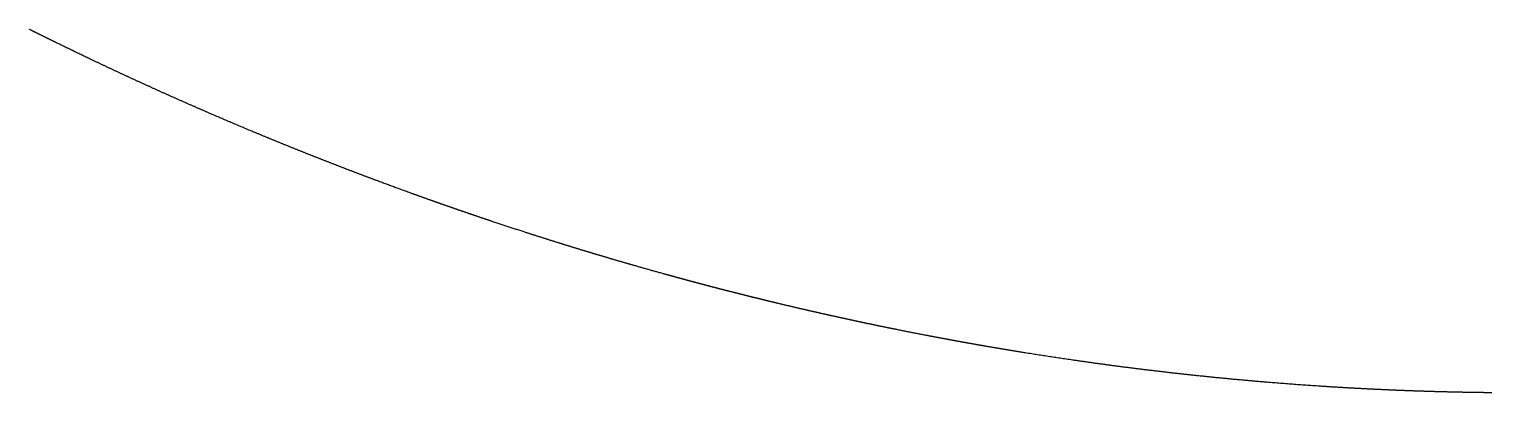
# Model space of a CAD drawing. Header units: millimetres. Extents: x 0 to 610, y 0 to 457.
# Drawn here: x 127.9 to 139.79, y 65.13 to 68.08 of the extents above; entities that cross this region are included whole.
import ezdxf

# ---------------------------------------------------------------- set-up
doc = ezdxf.new("R2010")
doc.units = ezdxf.units.MM
doc.layers.add('CUT_AIRCRAFT', color=7, linetype='Continuous')

msp = doc.modelspace()

# ---------------------------------------------------------------- linework, layer by layer
at = {"layer": 'CUT_AIRCRAFT'}
msp.add_lwpolyline([(139.7953, 65.12615), (139.79387, 65.12616), (139.79244, 65.12618), (139.79101, 65.12619), (139.78958, 65.12621), (139.78815, 65.12622), (139.78672, 65.12623), (139.78529, 65.12625), (139.78386, 65.12626), (139.78243, 65.12628), (139.781, 65.12629), (139.77957, 65.12631), (139.77813, 65.12632), (139.7767, 65.12634), (139.77527, 65.12635), (139.77384, 65.12637), (139.77241, 65.12638), (139.77098, 65.1264), (139.76955, 65.12641), (139.76812, 65.12643), (139.76669, 65.12645), (139.76526, 65.12646), (139.76383, 65.12648), (139.7624, 65.12649), (139.76097, 65.12651), (139.75955, 65.12652), (139.75812, 65.12654), (139.75669, 65.12656), (139.75526, 65.12657), (139.75383, 65.12659), (139.7524, 65.12661), (139.75097, 65.12662), (139.74954, 65.12664), (139.74811, 65.12666), (139.74668, 65.12667), (139.74525, 65.12669), (139.74382, 65.12671), (139.74239, 65.12672), (139.74096, 65.12674), (139.73953, 65.12676), (139.7381, 65.12677), (139.73667, 65.12679), (139.73524, 65.12681), (139.73381, 65.12683), (139.73238, 65.12684), (139.73095, 65.12686), (139.72953, 65.12688), (139.7281, 65.1269), (139.72667, 65.12692), (139.72524, 65.12693), (139.72381, 65.12695), (139.72238, 65.12697), (139.72095, 65.12699), (139.71952, 65.12701), (139.71809, 65.12702), (139.71666, 65.12704), (139.71524, 65.12706), (139.71381, 65.12708), (139.71238, 65.1271), (139.71095, 65.12712), (139.70952, 65.12714), (139.70809, 65.12716), (139.70667, 65.12717), (139.70524, 65.12719), (139.70381, 65.12721), (139.70237, 65.12723), (139.70093, 65.12725), (139.69948, 65.12727), (139.69806, 65.12729), (139.69666, 65.12731), (139.6953, 65.12733), (139.69393, 65.12735), (139.69249, 65.12737), (139.69094, 65.12739), (139.68927, 65.12741), (139.68762, 65.12744), (139.68621, 65.12746), (139.68523, 65.12747), (139.68473, 65.12748), (139.68411, 65.12749), (139.68262, 65.12751), (139.67951, 65.12755), (139.67428, 65.12763), (139.66743, 65.12773), (139.65971, 65.12785), (139.65187, 65.12797), (139.64451, 65.12808), (139.63758, 65.12819), (139.63089, 65.1283), (139.62422, 65.12841), (139.61743, 65.12853), (139.61053, 65.12865), (139.60356, 65.12877), (139.59658, 65.12889), (139.58964, 65.12902), (139.58272, 65.12914), (139.57583, 65.12927), (139.56894, 65.1294), (139.56204, 65.12953), (139.55513, 65.12967), (139.54822, 65.1298), (139.54129, 65.12994), (139.53436, 65.13008), (139.52744, 65.13022), (139.52053, 65.13037), (139.51365, 65.13051), (139.5068, 65.13066), (139.49995, 65.1308), (139.49304, 65.13095), (139.48601, 65.13111), (139.47886, 65.13127), (139.47173, 65.13143), (139.46484, 65.13159), (139.45837, 65.13174), (139.45245, 65.13188), (139.44695, 65.13201), (139.44168, 65.13214), (139.43644, 65.13227), (139.43108, 65.1324), (139.4256, 65.13253), (139.42006, 65.13267), (139.41451, 65.13281), (139.409, 65.13295), (139.40352, 65.13309), (139.39805, 65.13323), (139.39259, 65.13337), (139.38712, 65.13351), (139.38164, 65.13366), (139.37615, 65.1338), (139.37066, 65.13395), (139.36518, 65.1341), (139.3597, 65.13425), (139.35422, 65.1344), (139.34874, 65.13455), (139.34326, 65.13471), (139.33778, 65.13486), (139.3323, 65.13502), (139.32682, 65.13517), (139.32134, 65.13533), (139.31585, 65.13549), (139.31037, 65.13565), (139.30489, 65.13581), (139.29941, 65.13598), (139.29393, 65.13614), (139.28845, 65.1363), (139.28297, 65.13647), (139.27749, 65.13664), (139.27201, 65.13681), (139.26653, 65.13698), (139.26105, 65.13715), (139.25557, 65.13732), (139.25009, 65.1375), (139.24461, 65.13767), (139.23913, 65.13785), (139.23365, 65.13802), (139.22817, 65.1382), (139.22269, 65.13838), (139.21721, 65.13856), (139.21173, 65.13875), (139.20625, 65.13893), (139.20077, 65.13911), (139.19529, 65.1393), (139.18981, 65.13949), (139.18433, 65.13968), (139.17885, 65.13986), (139.17337, 65.14006), (139.16789, 65.14025), (139.16241, 65.14044), (139.15693, 65.14063), (139.15145, 65.14083), (139.14597, 65.14103), (139.14049, 65.14122), (139.13501, 65.14142), (139.12953, 65.14162), (139.12405, 65.14183), (139.11857, 65.14203), (139.11309, 65.14223), (139.10761, 65.14244), (139.10213, 65.14264), (139.09665, 65.14285), (139.09117, 65.14306), (139.08569, 65.14327), (139.08022, 65.14348), (139.07474, 65.14369), (139.06926, 65.14391), (139.06378, 65.14412), (139.0583, 65.14434), (139.05282, 65.14455), (139.04734, 65.14477), (139.04186, 65.14499), (139.03638, 65.14521), (139.03091, 65.14544), (139.02543, 65.14566), (139.01995, 65.14588), (139.01447, 65.14611), (139.00899, 65.14634), (139.00351, 65.14656), (138.99803, 65.14679), (138.99256, 65.14702), (138.98708, 65.14725), (138.9816, 65.14749), (138.97612, 65.14772), (138.97064, 65.14796), (138.96517, 65.14819), (138.95969, 65.14843), (138.95421, 65.14867), (138.94873, 65.14891), (138.94325, 65.14915), (138.93778, 65.14939), (138.9323, 65.14964), (138.92682, 65.14988), (138.92134, 65.15013), (138.91587, 65.15037), (138.91039, 65.15062), (138.90491, 65.15087), (138.89943, 65.15112), (138.89396, 65.15137), (138.88848, 65.15163), (138.883, 65.15188), (138.87752, 65.15214), (138.87205, 65.15239), (138.86657, 65.15265), (138.86109, 65.15291), (138.85562, 65.15317), (138.85014, 65.15343), (138.84466, 65.1537), (138.83919, 65.15396), (138.83371, 65.15423), (138.82823, 65.15449), (138.82276, 65.15476), (138.81728, 65.15503), (138.8118, 65.1553), (138.80633, 65.15557), (138.80085, 65.15584), (138.79537, 65.15612), (138.7899, 65.15639), (138.78442, 65.15667), (138.77895, 65.15694), (138.77347, 65.15722), (138.76799, 65.1575), (138.76252, 65.15778), (138.75704, 65.15806), (138.75157, 65.15835), (138.74609, 65.15863), (138.74061, 65.15892), (138.73514, 65.1592), (138.72966, 65.15949), (138.72419, 65.15978), (138.71871, 65.16007), (138.71324, 65.16036), (138.70776, 65.16065), (138.70229, 65.16095), (138.69681, 65.16124), (138.69134, 65.16154), (138.68586, 65.16184), (138.68039, 65.16213), (138.67491, 65.16243), (138.66944, 65.16274), (138.66396, 65.16304), (138.65849, 65.16334), (138.65301, 65.16365), (138.64754, 65.16395), (138.64207, 65.16426), (138.63659, 65.16457), (138.63112, 65.16488), (138.62564, 65.16519), (138.62017, 65.1655), (138.61469, 65.16581), (138.60922, 65.16612), (138.60375, 65.16644), (138.59827, 65.16676), (138.5928, 65.16707), (138.58732, 65.16739), (138.58185, 65.16771), (138.57638, 65.16803), (138.5709, 65.16836), (138.56543, 65.16868), (138.55996, 65.16901), (138.55449, 65.16933), (138.54901, 65.16966), (138.54354, 65.16999), (138.53807, 65.17032), (138.53259, 65.17065), (138.52712, 65.17098), (138.52164, 65.17131), (138.51617, 65.17165), (138.51071, 65.17198), (138.50524, 65.17232), (138.49977, 65.17266), (138.49429, 65.173), (138.48879, 65.17334), (138.48329, 65.17368), (138.47782, 65.17402), (138.4724, 65.17436), (138.46703, 65.1747), (138.46164, 65.17504), (138.45616, 65.17539), (138.45051, 65.17575), (138.44466, 65.17612), (138.43886, 65.1765), (138.43341, 65.17685), (138.42862, 65.17716), (138.42455, 65.17742), (138.42031, 65.17769), (138.41475, 65.17805), (138.40674, 65.17858), (138.39552, 65.17932), (138.38185, 65.18023), (138.36687, 65.18123), (138.35171, 65.18225), (138.33727, 65.18323), (138.32349, 65.18417), (138.31007, 65.1851), (138.29669, 65.18604), (138.28312, 65.18699), (138.26938, 65.18796), (138.25553, 65.18895), (138.24168, 65.18994), (138.22787, 65.19094), (138.21412, 65.19194), (138.20039, 65.19295), (138.18668, 65.19397), (138.17296, 65.19499), (138.15923, 65.19602), (138.14547, 65.19706), (138.13168, 65.19811), (138.11787, 65.19917), (138.10406, 65.20024), (138.09032, 65.20131), (138.0767, 65.20238), (138.0632, 65.20344), (138.04968, 65.20452), (138.03592, 65.20562), (138.02172, 65.20676), (138.00706, 65.20796), (137.99251, 65.20914), (137.97883, 65.21027), (137.96676, 65.21127), (137.95681, 65.21209), (137.94847, 65.21279), (137.94101, 65.21341), (137.93365, 65.21404), (137.92583, 65.2147), (137.91757, 65.2154), (137.90908, 65.21612), (137.90055, 65.21685), (137.89216, 65.21757), (137.88388, 65.21828), (137.87566, 65.21899), (137.86745, 65.2197), (137.85921, 65.22042), (137.85094, 65.22115), (137.84265, 65.22187), (137.83436, 65.2226), (137.82608, 65.22334), (137.81781, 65.22407), (137.80954, 65.22481), (137.80127, 65.22554), (137.793, 65.22629), (137.78473, 65.22703), (137.77646, 65.22778), (137.76818, 65.22853), (137.75991, 65.22928), (137.75164, 65.23004), (137.74337, 65.2308), (137.7351, 65.23156), (137.72683, 65.23232), (137.71856, 65.23309), (137.71029, 65.23386), (137.70202, 65.23463), (137.69375, 65.2354), (137.68548, 65.23618), (137.67721, 65.23696), (137.66895, 65.23774), (137.66068, 65.23853), (137.65241, 65.23931), (137.64414, 65.2401), (137.63587, 65.2409), (137.62761, 65.24169), (137.61934, 65.24249), (137.61107, 65.24329), (137.60281, 65.2441), (137.59454, 65.2449), (137.58627, 65.24571), (137.57801, 65.24652), (137.56974, 65.24734), (137.56148, 65.24816), (137.55321, 65.24897), (137.54495, 65.2498), (137.53668, 65.25062), (137.52842, 65.25145), (137.52016, 65.25228), (137.51189, 65.25311), (137.50363, 65.25395), (137.49537, 65.25479), (137.4871, 65.25563), (137.47884, 65.25647), (137.47058, 65.25732), (137.46232, 65.25817), (137.45406, 65.25902), (137.44579, 65.25987), (137.43753, 65.26073), (137.42927, 65.26159), (137.42101, 65.26245), (137.41275, 65.26332), (137.40449, 65.26419), (137.39623, 65.26506), (137.38797, 65.26593), (137.37971, 65.26681), (137.37145, 65.26768), (137.36319, 65.26857), (137.35494, 65.26945), (137.34668, 65.27034), (137.33842, 65.27122), (137.33016, 65.27212), (137.32191, 65.27301), (137.31365, 65.27391), (137.30539, 65.27481), (137.29714, 65.27571), (137.28888, 65.27661), (137.28062, 65.27752), (137.27237, 65.27843), (137.26411, 65.27934), (137.25586, 65.28026), (137.2476, 65.28118), (137.23935, 65.2821), (137.23109, 65.28302), (137.22284, 65.28395), (137.21459, 65.28488), (137.20633, 65.28581), (137.19808, 65.28674), (137.18983, 65.28768), (137.18158, 65.28862), (137.17333, 65.28956), (137.16507, 65.29051), (137.15682, 65.29145), (137.14857, 65.2924), (137.14032, 65.29336), (137.13207, 65.29431), (137.12382, 65.29527), (137.11557, 65.29623), (137.10732, 65.29719), (137.09907, 65.29816), (137.09082, 65.29913), (137.08258, 65.3001), (137.07433, 65.30107), (137.06608, 65.30205), (137.05783, 65.30303), (137.04958, 65.30401), (137.04134, 65.30499), (137.03309, 65.30598), (137.02485, 65.30697), (137.0166, 65.30796), (137.00835, 65.30896), (137.00011, 65.30995), (136.99186, 65.31095), (136.98362, 65.31196), (136.97537, 65.31296), (136.96713, 65.31397), (136.95889, 65.31498), (136.95064, 65.31599), (136.9424, 65.31701), (136.93416, 65.31803), (136.92592, 65.31905), (136.91767, 65.32007), (136.90943, 65.3211), (136.90119, 65.32213), (136.89295, 65.32316), (136.88471, 65.3242), (136.87647, 65.32523), (136.86823, 65.32627), (136.85999, 65.32731), (136.85175, 65.32836), (136.84351, 65.32941), (136.83527, 65.33046), (136.82704, 65.33151), (136.8188, 65.33257), (136.81056, 65.33362), (136.80232, 65.33468), (136.79409, 65.33575), (136.78585, 65.33681), (136.77762, 65.33788), (136.76938, 65.33895), (136.76114, 65.34003), (136.75291, 65.3411), (136.74467, 65.34218), (136.73644, 65.34326), (136.72821, 65.34435), (136.71997, 65.34543), (136.71174, 65.34652), (136.70351, 65.34761), (136.69527, 65.34871), (136.68704, 65.34981), (136.67881, 65.35091), (136.67058, 65.35201), (136.66235, 65.35311), (136.65412, 65.35422), (136.64589, 65.35533), (136.63766, 65.35644), (136.62943, 65.35756), (136.6212, 65.35868), (136.61297, 65.3598), (136.60474, 65.36092), (136.59651, 65.36205), (136.58829, 65.36318), (136.58006, 65.36431), (136.57183, 65.36544), (136.5636, 65.36658), (136.55538, 65.36772), (136.54715, 65.36886), (136.53893, 65.37), (136.53071, 65.37115), (136.52249, 65.3723), (136.51425, 65.37345), (136.50602, 65.37461), (136.49778, 65.37577), (136.48956, 65.37693), (136.48136, 65.37808), (136.47319, 65.37924), (136.46501, 65.3804), (136.45679, 65.38157), (136.44847, 65.38276), (136.44007, 65.38396), (136.43169, 65.38516), (136.42348, 65.38634), (136.41559, 65.38748), (136.40806, 65.38856), (136.40045, 65.38966), (136.39218, 65.39086), (136.38272, 65.39224), (136.37167, 65.39385), (136.35942, 65.39564), (136.34653, 65.39753), (136.33354, 65.39943), (136.32092, 65.4013), (136.30862, 65.40312), (136.29649, 65.40492), (136.28438, 65.40673), (136.27219, 65.40855), (136.25991, 65.41039), (136.24758, 65.41225), (136.23524, 65.41411), (136.22292, 65.41597), (136.21063, 65.41784), (136.19836, 65.41971), (136.18611, 65.42158), (136.17386, 65.42346), (136.1616, 65.42535), (136.14932, 65.42724), (136.13699, 65.42915), (136.12461, 65.43108), (136.11225, 65.433), (136.09998, 65.43492), (136.08789, 65.43681), (136.07598, 65.43868), (136.06404, 65.44057), (136.05174, 65.44251), (136.0388, 65.44457), (136.02514, 65.44675), (136.01166, 65.4489), (135.99948, 65.45085), (135.98972, 65.45241), (135.98314, 65.45347), (135.97899, 65.45414), (135.97613, 65.4546), (135.97345, 65.45504), (135.97006, 65.45559), (135.96601, 65.45624), (135.96162, 65.45695), (135.95718, 65.45767), (135.95293, 65.45836), (135.94886, 65.45902), (135.94488, 65.45967), (135.94091, 65.46031), (135.93689, 65.46097), (135.93283, 65.46163), (135.92874, 65.4623), (135.92464, 65.46297), (135.92056, 65.46363), (135.9165, 65.4643), (135.91244, 65.46496), (135.90838, 65.46563), (135.90432, 65.46629), (135.90025, 65.46696), (135.89618, 65.46763), (135.89211, 65.4683), (135.88805, 65.46897), (135.88398, 65.46964), (135.87992, 65.47031), (135.87585, 65.47098), (135.87179, 65.47166), (135.86772, 65.47233), (135.86366, 65.473), (135.85959, 65.47368), (135.85553, 65.47435), (135.85146, 65.47503), (135.8474, 65.4757), (135.84333, 65.47638), (135.83927, 65.47706), (135.8352, 65.47774), (135.83114, 65.47842), (135.82708, 65.47909), (135.82301, 65.47977), (135.81895, 65.48046), (135.81488, 65.48114), (135.81082, 65.48182), (135.80676, 65.4825), (135.80269, 65.48318), (135.79863, 65.48387), (135.79457, 65.48455), (135.7905, 65.48524), (135.78644, 65.48592), (135.78238, 65.48661), (135.77831, 65.4873), (135.77425, 65.48798), (135.77019, 65.48867), (135.76613, 65.48936), (135.76206, 65.49005), (135.758, 65.49074), (135.75394, 65.49143), (135.74988, 65.49212), (135.74581, 65.49281), (135.74175, 65.49351), (135.73769, 65.4942), (135.73363, 65.49489), (135.72957, 65.49559), (135.72551, 65.49628), (135.72144, 65.49698), (135.71738, 65.49768), (135.71332, 65.49837), (135.70926, 65.49907), (135.7052, 65.49977), (135.70114, 65.50047), (135.69708, 65.50117), (135.69302, 65.50187), (135.68896, 65.50257), (135.6849, 65.50327), (135.68084, 65.50397), (135.67678, 65.50467), (135.67272, 65.50538), (135.66866, 65.50608), (135.6646, 65.50679), (135.66054, 65.50749), (135.65648, 65.5082), (135.65242, 65.5089), (135.64836, 65.50961), (135.6443, 65.51032), (135.64024, 65.51103), (135.63618, 65.51173), (135.63212, 65.51244), (135.62806, 65.51315), (135.624, 65.51386), (135.61995, 65.51458), (135.61589, 65.51529), (135.61183, 65.516), (135.60777, 65.51671), (135.60371, 65.51743), (135.59965, 65.51814), (135.5956, 65.51886), (135.59154, 65.51957), (135.58748, 65.52029), (135.58342, 65.52101), (135.57937, 65.52173), (135.57531, 65.52244), (135.57125, 65.52316), (135.56719, 65.52388), (135.56314, 65.5246), (135.55908, 65.52532), (135.55502, 65.52604), (135.55097, 65.52677), (135.54691, 65.52749), (135.54285, 65.52821), (135.5388, 65.52894), (135.53474, 65.52966), (135.53068, 65.53039), (135.52663, 65.53111), (135.52257, 65.53184), (135.51852, 65.53257), (135.51446, 65.53329), (135.5104, 65.53402), (135.50635, 65.53475), (135.50229, 65.53548), (135.49824, 65.53621), (135.49418, 65.53694), (135.49013, 65.53767), (135.48607, 65.53841), (135.48202, 65.53914), (135.47796, 65.53987), (135.47391, 65.54061), (135.46985, 65.54134), (135.4658, 65.54208), (135.46175, 65.54281), (135.45769, 65.54355), (135.45364, 65.54429), (135.44958, 65.54502), (135.44553, 65.54576), (135.44148, 65.5465), (135.43742, 65.54724), (135.43337, 65.54798), (135.42932, 65.54872), (135.42526, 65.54946), (135.42121, 65.55021), (135.41716, 65.55095), (135.4131, 65.55169), (135.40905, 65.55244), (135.405, 65.55318), (135.40095, 65.55393), (135.39689, 65.55467), (135.39284, 65.55542), (135.38879, 65.55617), (135.38474, 65.55691), (135.38069, 65.55766), (135.37663, 65.55841), (135.37258, 65.55916), (135.36853, 65.55991), (135.36448, 65.56066), (135.36043, 65.56141), (135.35638, 65.56216), (135.35233, 65.56292), (135.34828, 65.56367), (135.34422, 65.56442), (135.34017, 65.56518), (135.33612, 65.56593), (135.33207, 65.56669), (135.32802, 65.56745), (135.32397, 65.5682), (135.31992, 65.56896), (135.31587, 65.56972), (135.31182, 65.57048), (135.30777, 65.57124), (135.30372, 65.572), (135.29967, 65.57276), (135.29562, 65.57352), (135.29157, 65.57428), (135.28753, 65.57505), (135.28348, 65.57581), (135.27943, 65.57657), (135.27538, 65.57734), (135.27132, 65.57811), (135.26726, 65.57887), (135.26321, 65.57964), (135.25918, 65.5804), (135.25519, 65.58116), (135.25118, 65.58192), (135.24713, 65.58269), (135.24299, 65.58348), (135.23876, 65.58428), (135.23454, 65.58509), (135.23051, 65.58586), (135.2268, 65.58656), (135.22346, 65.5872), (135.22003, 65.58785), (135.21594, 65.58864), (135.21061, 65.58966), (135.20368, 65.59099), (135.19552, 65.59255), (135.18669, 65.59425), (135.17778, 65.59596), (135.16923, 65.59761), (135.16102, 65.5992), (135.15298, 65.60076), (135.14496, 65.60231), (135.13685, 65.60389), (135.12865, 65.60548), (135.1204, 65.60709), (135.11214, 65.6087), (135.10391, 65.61031), (135.09571, 65.61192), (135.08752, 65.61353), (135.07934, 65.61513), (135.07116, 65.61674), (135.06297, 65.61836), (135.05476, 65.61998), (135.04654, 65.6216), (135.03829, 65.62324), (135.03005, 65.62487), (135.02185, 65.6265), (135.01375, 65.62812), (135.00573, 65.62971), (134.9977, 65.63132), (134.98949, 65.63296), (134.98096, 65.63467), (134.97208, 65.63645), (134.96329, 65.63822), (134.95514, 65.63986), (134.94819, 65.64126), (134.9428, 65.64235), (134.9386, 65.6432), (134.93504, 65.64392), (134.93157, 65.64462), (134.92775, 65.6454), (134.92361, 65.64624), (134.9193, 65.64711), (134.91496, 65.64799), (134.91072, 65.64885), (134.90656, 65.6497), (134.90245, 65.65053), (134.89835, 65.65137), (134.89422, 65.65221), (134.89007, 65.65306), (134.88591, 65.65391), (134.88174, 65.65476), (134.87758, 65.65561), (134.87343, 65.65646), (134.86928, 65.65731), (134.86513, 65.65816), (134.86098, 65.65901), (134.85683, 65.65986), (134.85268, 65.66072), (134.84853, 65.66157), (134.84438, 65.66243), (134.84023, 65.66328), (134.83608, 65.66414), (134.83193, 65.66499), (134.82778, 65.66585), (134.82363, 65.66671), (134.81948, 65.66757), (134.81533, 65.66842), (134.81118, 65.66928), (134.80703, 65.67014), (134.80288, 65.67101), (134.79873, 65.67187), (134.79458, 65.67273), (134.79043, 65.67359), (134.78628, 65.67446), (134.78213, 65.67532), (134.77799, 65.67618), (134.77384, 65.67705), (134.76969, 65.67792), (134.76554, 65.67878), (134.76139, 65.67965), (134.75724, 65.68052), (134.7531, 65.68139), (134.74895, 65.68226), (134.7448, 65.68313), (134.74065, 65.684), (134.73651, 65.68487), (134.73236, 65.68574), (134.72821, 65.68661), (134.72407, 65.68749), (134.71992, 65.68836), (134.71577, 65.68923), (134.71163, 65.69011), (134.70748, 65.69099), (134.70334, 65.69186), (134.69919, 65.69274), (134.69504, 65.69362), (134.6909, 65.6945), (134.68675, 65.69537), (134.68261, 65.69625), (134.67846, 65.69713), (134.67432, 65.69802), (134.67017, 65.6989), (134.66603, 65.69978), (134.66188, 65.70066), (134.65774, 65.70155), (134.65359, 65.70243), (134.64945, 65.70332), (134.6453, 65.7042), (134.64116, 65.70509), (134.63702, 65.70597), (134.63287, 65.70686), (134.62873, 65.70775), (134.62459, 65.70864), (134.62044, 65.70953), (134.6163, 65.71042), (134.61216, 65.71131), (134.60801, 65.7122), (134.60387, 65.71309), (134.59973, 65.71399), (134.59559, 65.71488), (134.59144, 65.71577), (134.5873, 65.71667), (134.58316, 65.71756), (134.57902, 65.71846), (134.57488, 65.71936), (134.57073, 65.72025), (134.56659, 65.72115), (134.56245, 65.72205), (134.55831, 65.72295), (134.55417, 65.72385), (134.55003, 65.72475), (134.54589, 65.72565), (134.54175, 65.72655), (134.53761, 65.72745), (134.53347, 65.72836), (134.52933, 65.72926), (134.52519, 65.73017), (134.52105, 65.73107), (134.51691, 65.73198), (134.51277, 65.73288), (134.50863, 65.73379), (134.50449, 65.7347), (134.50035, 65.73561), (134.49621, 65.73651), (134.49207, 65.73742), (134.48793, 65.73833), (134.48379, 65.73925), (134.47965, 65.74016), (134.47552, 65.74107), (134.47138, 65.74198), (134.46724, 65.7429), (134.4631, 65.74381), (134.45896, 65.74472), (134.45483, 65.74564), (134.45069, 65.74656), (134.44655, 65.74747), (134.44241, 65.74839), (134.43828, 65.74931), (134.43414, 65.75023), (134.43, 65.75115), (134.42587, 65.75207), (134.42173, 65.75299), (134.41759, 65.75391), (134.41346, 65.75483), (134.40932, 65.75575), (134.40519, 65.75667), (134.40105, 65.7576), (134.39691, 65.75852), (134.39278, 65.75945), (134.38864, 65.76037), (134.38451, 65.7613), (134.38037, 65.76223), (134.37624, 65.76315), (134.3721, 65.76408), (134.36797, 65.76501), (134.36384, 65.76594), (134.3597, 65.76687), (134.35557, 65.7678), (134.35143, 65.76873), (134.3473, 65.76967), (134.34317, 65.7706), (134.33903, 65.77153), (134.3349, 65.77247), (134.33077, 65.7734), (134.32663, 65.77434), (134.3225, 65.77527), (134.31837, 65.77621), (134.31423, 65.77715), (134.3101, 65.77808), (134.30597, 65.77902), (134.30184, 65.77996), (134.29771, 65.7809), (134.29357, 65.78184), (134.28944, 65.78278), (134.28531, 65.78373), (134.28118, 65.78467), (134.27705, 65.78561), (134.27292, 65.78655), (134.26879, 65.7875), (134.26465, 65.78844), (134.26052, 65.78939), (134.25639, 65.79034), (134.25226, 65.79128), (134.24813, 65.79223), (134.244, 65.79318), (134.23987, 65.79413), (134.23574, 65.79508), (134.23162, 65.79603), (134.22749, 65.79698), (134.22336, 65.79793), (134.21923, 65.79888), (134.21509, 65.79984), (134.21096, 65.80079), (134.20683, 65.80174), (134.20271, 65.8027), (134.1986, 65.80365), (134.19449, 65.8046), (134.19036, 65.80556), (134.1862, 65.80652), (134.18201, 65.80749), (134.17783, 65.80847), (134.1737, 65.80942), (134.16969, 65.81036), (134.16579, 65.81126), (134.16187, 65.81218), (134.15773, 65.81314), (134.15318, 65.8142), (134.1481, 65.81539), (134.14262, 65.81667), (134.13692, 65.818), (134.13119, 65.81934), (134.12558, 65.82066), (134.12008, 65.82195), (134.11464, 65.82322), (134.1092, 65.8245), (134.10374, 65.82579), (134.09824, 65.82708), (134.09273, 65.82838), (134.08722, 65.82968), (134.08171, 65.83098), (134.07622, 65.83228), (134.07073, 65.83357), (134.06524, 65.83487), (134.05976, 65.83617), (134.05428, 65.83747), (134.04879, 65.83877), (134.04327, 65.84009), (134.03773, 65.8414), (134.03219, 65.84272), (134.0267, 65.84403), (134.0213, 65.84532), (134.016, 65.84658), (134.01067, 65.84785), (134.00516, 65.84917), (133.99934, 65.85056), (133.99315, 65.85205), (133.98705, 65.85351), (133.9816, 65.85482), (133.97737, 65.85583), (133.97474, 65.85646), (133.97333, 65.8568), (133.97257, 65.85699), (133.9719, 65.85715), (133.97087, 65.8574), (133.96951, 65.85772), (133.96798, 65.85809), (133.96642, 65.85847), (133.96496, 65.85882), (133.96359, 65.85915), (133.96226, 65.85947), (133.96094, 65.85979), (133.9596, 65.86011), (133.95823, 65.86044), (133.95685, 65.86077), (133.95547, 65.86111), (133.95409, 65.86144), (133.95272, 65.86177), (133.95135, 65.8621), (133.94999, 65.86243), (133.94862, 65.86276), (133.94725, 65.86309), (133.94588, 65.86342), (133.94451, 65.86375), (133.94314, 65.86408), (133.94177, 65.86441), (133.94041, 65.86474), (133.93904, 65.86507), (133.93767, 65.8654), (133.9363, 65.86574), (133.93493, 65.86607), (133.93356, 65.8664), (133.93219, 65.86673), (133.93082, 65.86706), (133.92945, 65.86739), (133.92809, 65.86772), (133.92672, 65.86806), (133.92535, 65.86839), (133.92398, 65.86872), (133.92261, 65.86905), (133.92124, 65.86938), (133.91987, 65.86972), (133.9185, 65.87005), (133.91713, 65.87038), (133.91577, 65.87071), (133.9144, 65.87104), (133.91303, 65.87138), (133.91166, 65.87171), (133.91029, 65.87204), (133.90892, 65.87237), (133.90755, 65.87271), (133.90619, 65.87304), (133.90482, 65.87337), (133.90345, 65.87371), (133.90208, 65.87404), (133.90071, 65.87437), (133.89934, 65.8747), (133.89797, 65.87504), (133.89661, 65.87537), (133.89524, 65.8757), (133.89387, 65.87604), (133.8925, 65.87637), (133.89113, 65.8767), (133.88976, 65.87704), (133.8884, 65.87737), (133.88703, 65.8777), (133.88566, 65.87804), (133.88429, 65.87837), (133.88292, 65.87871), (133.88155, 65.87904), (133.88019, 65.87937), (133.87882, 65.87971), (133.87745, 65.88004), (133.87608, 65.88038), (133.87471, 65.88071), (133.87334, 65.88105), (133.87198, 65.88138), (133.87061, 65.88172), (133.86924, 65.88205), (133.86787, 65.88238), (133.8665, 65.88272), (133.86514, 65.88305), (133.86377, 65.88339), (133.8624, 65.88372), (133.86103, 65.88406), (133.85966, 65.88439), (133.8583, 65.88473), (133.85693, 65.88506), (133.85556, 65.8854), (133.85419, 65.88574), (133.85282, 65.88607), (133.85146, 65.88641), (133.85009, 65.88674), (133.84872, 65.88708), (133.84735, 65.88741), (133.84598, 65.88775), (133.84462, 65.88809), (133.84325, 65.88842), (133.84188, 65.88876), (133.84051, 65.88909), (133.83915, 65.88943), (133.83778, 65.88977), (133.83641, 65.8901), (133.83504, 65.89044), (133.83367, 65.89078), (133.83231, 65.89111), (133.83094, 65.89145), (133.82957, 65.89179), (133.8282, 65.89212), (133.82684, 65.89246), (133.82547, 65.8928), (133.8241, 65.89313), (133.82273, 65.89347), (133.82137, 65.89381), (133.82, 65.89414), (133.81863, 65.89448), (133.81726, 65.89482), (133.8159, 65.89516), (133.81453, 65.89549), (133.81316, 65.89583), (133.81179, 65.89617), (133.81043, 65.89651), (133.80906, 65.89684), (133.80769, 65.89718), (133.80632, 65.89752), (133.80496, 65.89786), (133.80359, 65.8982), (133.80222, 65.89853), (133.80086, 65.89887), (133.79949, 65.89921), (133.79812, 65.89955), (133.79675, 65.89989), (133.79539, 65.90023), (133.79402, 65.90056), (133.79265, 65.9009), (133.79128, 65.90124), (133.78992, 65.90158), (133.78855, 65.90192), (133.78718, 65.90226), (133.78582, 65.9026), (133.78445, 65.90294), (133.78308, 65.90327), (133.78172, 65.90361), (133.78035, 65.90395), (133.77898, 65.90429), (133.77761, 65.90463), (133.77625, 65.90497), (133.77488, 65.90531), (133.77351, 65.90565), (133.77215, 65.90599), (133.77078, 65.90633), (133.76941, 65.90667), (133.76805, 65.90701), (133.76668, 65.90735), (133.76531, 65.90769), (133.76395, 65.90803), (133.76258, 65.90837), (133.76121, 65.90871), (133.75985, 65.90905), (133.75848, 65.90939), (133.75711, 65.90973), (133.75575, 65.91007), (133.75438, 65.91041), (133.75301, 65.91075), (133.75165, 65.91109), (133.75028, 65.91143), (133.74891, 65.91178), (133.74755, 65.91212), (133.74618, 65.91246), (133.74481, 65.9128), (133.74344, 65.91314), (133.74208, 65.91348), (133.74072, 65.91382), (133.73935, 65.91416), (133.73798, 65.9145), (133.73661, 65.91485), (133.73524, 65.91519), (133.73386, 65.91553), (133.7325, 65.91588), (133.73115, 65.91621), (133.72981, 65.91655), (133.72848, 65.91688), (133.72711, 65.91722), (133.72568, 65.91758), (133.72419, 65.91795), (133.72272, 65.91832), (133.72136, 65.91866), (133.72022, 65.91895), (133.71931, 65.91918), (133.71835, 65.91942), (133.71695, 65.91977), (133.71475, 65.92032), (133.7115, 65.92114), (133.70743, 65.92216), (133.70293, 65.92329), (133.69838, 65.92443), (133.69406, 65.92552), (133.68996, 65.92655), (133.68598, 65.92755), (133.68201, 65.92855), (133.67798, 65.92957), (133.67389, 65.9306), (133.66977, 65.93164), (133.66564, 65.93269), (133.66153, 65.93373), (133.65744, 65.93476), (133.65336, 65.9358), (133.64928, 65.93683), (133.6452, 65.93786), (133.64111, 65.9389), (133.63702, 65.93994), (133.63292, 65.94098), (133.62881, 65.94203), (133.6247, 65.94307), (133.62062, 65.94411), (133.61656, 65.94514), (133.61253, 65.94617), (133.60849, 65.9472), (133.6044, 65.94824), (133.6002, 65.94932), (133.59588, 65.95042), (133.59159, 65.95152), (133.58752, 65.95256), (133.58385, 65.9535), (133.5807, 65.9543), (133.57797, 65.95501), (133.57544, 65.95565), (133.57295, 65.95629), (133.57034, 65.95696), (133.56762, 65.95766), (133.56484, 65.95837), (133.56206, 65.95909), (133.5593, 65.9598), (133.55658, 65.9605), (133.55387, 65.96119), (133.55117, 65.96189), (133.54845, 65.96259), (133.54573, 65.96329), (133.543, 65.96399), (133.54027, 65.9647), (133.53755, 65.9654), (133.53483, 65.9661), (133.53211, 65.9668), (133.52938, 65.96751), (133.52666, 65.96821), (133.52394, 65.96891), (133.52122, 65.96962), (133.51849, 65.97032), (133.51577, 65.97103), (133.51305, 65.97173), (133.51033, 65.97244), (133.50761, 65.97314), (133.50489, 65.97385), (133.50216, 65.97455), (133.49944, 65.97526), (133.49672, 65.97597), (133.494, 65.97667), (133.49128, 65.97738), (133.48856, 65.97809), (133.48584, 65.97879), (133.48311, 65.9795), (133.48039, 65.98021), (133.47767, 65.98092), (133.47495, 65.98163), (133.47223, 65.98234), (133.46951, 65.98305), (133.46679, 65.98375), (133.46407, 65.98446), (133.46135, 65.98517), (133.45863, 65.98588), (133.45591, 65.9866), (133.45319, 65.98731), (133.45047, 65.98802), (133.44775, 65.98873), (133.44502, 65.98944), (133.4423, 65.99015), (133.43958, 65.99086), (133.43686, 65.99158), (133.43415, 65.99229), (133.43143, 65.993), (133.42871, 65.99372), (133.42599, 65.99443), (133.42327, 65.99514), (133.42055, 65.99586), (133.41783, 65.99657), (133.41511, 65.99729), (133.41239, 65.998), (133.40967, 65.99872), (133.40695, 65.99943), (133.40423, 66.00015), (133.40151, 66.00087), (133.39879, 66.00158), (133.39607, 66.0023), (133.39336, 66.00302), (133.39064, 66.00373), (133.38792, 66.00445), (133.3852, 66.00517), (133.38248, 66.00589), (133.37976, 66.00661), (133.37704, 66.00732), (133.37433, 66.00804), (133.37161, 66.00876), (133.36889, 66.00948), (133.36617, 66.0102), (133.36345, 66.01092), (133.36074, 66.01164), (133.35802, 66.01236), (133.3553, 66.01308), (133.35258, 66.01381), (133.34987, 66.01453), (133.34715, 66.01525), (133.34443, 66.01597), (133.34171, 66.01669), (133.339, 66.01742), (133.33628, 66.01814), (133.33356, 66.01886), (133.33084, 66.01958), (133.32813, 66.02031), (133.32541, 66.02103), (133.32269, 66.02176), (133.31998, 66.02248), (133.31726, 66.02321), (133.31454, 66.02393), (133.31183, 66.02466), (133.30911, 66.02538), (133.30639, 66.02611), (133.30368, 66.02683), (133.30096, 66.02756), (133.29825, 66.02829), (133.29553, 66.02901), (133.29281, 66.02974), (133.2901, 66.03047), (133.28738, 66.0312), (133.28467, 66.03193), (133.28195, 66.03265), (133.27923, 66.03338), (133.27652, 66.03411), (133.2738, 66.03484), (133.27109, 66.03557), (133.26837, 66.0363), (133.26566, 66.03703), (133.26294, 66.03776), (133.26023, 66.03849), (133.25751, 66.03922), (133.2548, 66.03995), (133.25208, 66.04068), (133.24937, 66.04142), (133.24665, 66.04215), (133.24394, 66.04288), (133.24122, 66.04361), (133.23851, 66.04435), (133.23579, 66.04508), (133.23308, 66.04581), (133.23036, 66.04655), (133.22765, 66.04728), (133.22494, 66.04801), (133.22222, 66.04875), (133.21951, 66.04948), (133.21679, 66.05022), (133.21408, 66.05095), (133.21137, 66.05169), (133.20865, 66.05243), (133.20594, 66.05316), (133.20323, 66.0539), (133.20051, 66.05464), (133.1978, 66.05537), (133.19509, 66.05611), (133.19237, 66.05685), (133.18966, 66.05759), (133.18695, 66.05832), (133.18423, 66.05906), (133.18152, 66.0598), (133.17881, 66.06054), (133.17609, 66.06128), (133.17338, 66.06202), (133.17067, 66.06276), (133.16796, 66.0635), (133.16524, 66.06424), (133.16253, 66.06498), (133.15982, 66.06572), (133.15711, 66.06646), (133.15439, 66.0672), (133.15168, 66.06794), (133.14897, 66.06869), (133.14626, 66.06943), (133.14355, 66.07017), (133.14083, 66.07091), (133.13812, 66.07166), (133.13541, 66.0724), (133.1327, 66.07314), (133.12999, 66.07389), (133.12728, 66.07463), (133.12456, 66.07538), (133.12185, 66.07612), (133.11914, 66.07687), (133.11643, 66.07761), (133.11372, 66.07836), (133.11102, 66.0791), (133.10831, 66.07985), (133.10559, 66.0806), (133.10286, 66.08135), (133.10014, 66.0821), (133.09743, 66.08284), (133.09475, 66.08358), (133.09209, 66.08432), (133.08943, 66.08505), (133.08672, 66.0858), (133.0839, 66.08658), (133.08098, 66.08739), (133.07808, 66.08819), (133.07539, 66.08893), (133.07306, 66.08957), (133.07115, 66.0901), (133.06914, 66.09066), (133.06638, 66.09142), (133.06222, 66.09258), (133.05623, 66.09424), (133.04884, 66.09629), (133.0407, 66.09855), (133.03246, 66.10084), (133.02463, 66.10302), (133.01718, 66.1051), (133.00993, 66.10713), (133.0027, 66.10914), (132.99537, 66.1112), (132.98794, 66.11328), (132.98045, 66.11538), (132.97295, 66.11748), (132.96549, 66.11958), (132.95805, 66.12167), (132.95063, 66.12376), (132.94322, 66.12585), (132.9358, 66.12794), (132.92837, 66.13004), (132.92094, 66.13214), (132.91349, 66.13425), (132.90602, 66.13636), (132.89856, 66.13848), (132.89114, 66.14059), (132.88377, 66.14268), (132.87646, 66.14476), (132.86914, 66.14685), (132.86171, 66.14897), (132.85406, 66.15115), (132.84618, 66.1534), (132.83835, 66.15564), (132.83095, 66.15776), (132.82436, 66.15965), (132.81881, 66.16124), (132.81406, 66.1626), (132.80974, 66.16385), (132.80547, 66.16507), (132.80098, 66.16637), (132.79626, 66.16772), (132.79144, 66.16911), (132.78659, 66.17051), (132.78182, 66.17189), (132.7771, 66.17325), (132.77241, 66.1746), (132.76772, 66.17596), (132.76302, 66.17732), (132.7583, 66.17868), (132.75357, 66.18005), (132.74885, 66.18142), (132.74413, 66.18279), (132.73941, 66.18416), (132.73469, 66.18553), (132.72998, 66.1869), (132.72526, 66.18827), (132.72055, 66.18964), (132.71583, 66.19101), (132.71112, 66.19239), (132.7064, 66.19376), (132.70168, 66.19514), (132.69697, 66.19651), (132.69226, 66.19789), (132.68754, 66.19927), (132.68283, 66.20065), (132.67811, 66.20203), (132.6734, 66.20341), (132.66869, 66.20479), (132.66397, 66.20617), (132.65926, 66.20755), (132.65455, 66.20894), (132.64983, 66.21032), (132.64512, 66.21171), (132.64041, 66.21309), (132.6357, 66.21448), (132.63099, 66.21587), (132.62628, 66.21726), (132.62156, 66.21865), (132.61685, 66.22004), (132.61214, 66.22143), (132.60743, 66.22282), (132.60272, 66.22421), (132.59801, 66.22561), (132.5933, 66.227), (132.58859, 66.2284), (132.58388, 66.22979), (132.57918, 66.23119), (132.57447, 66.23259), (132.56976, 66.23399), (132.56505, 66.23539), (132.56034, 66.23679), (132.55564, 66.23819), (132.55093, 66.23959), (132.54622, 66.24099), (132.54151, 66.2424), (132.53681, 66.2438), (132.5321, 66.24521), (132.52739, 66.24661), (132.52269, 66.24802), (132.51798, 66.24943), (132.51328, 66.25084), (132.50857, 66.25224), (132.50387, 66.25366), (132.49916, 66.25507), (132.49446, 66.25648), (132.48975, 66.25789), (132.48505, 66.2593), (132.48035, 66.26072), (132.47564, 66.26213), (132.47094, 66.26355), (132.46624, 66.26497), (132.46153, 66.26638), (132.45683, 66.2678), (132.45213, 66.26922), (132.44743, 66.27064), (132.44273, 66.27206), (132.43803, 66.27349), (132.43332, 66.27491), (132.42862, 66.27633), (132.42392, 66.27776), (132.41922, 66.27918), (132.41452, 66.28061), (132.40982, 66.28203), (132.40512, 66.28346), (132.40042, 66.28489), (132.39572, 66.28632), (132.39102, 66.28775), (132.38633, 66.28918), (132.38163, 66.29061), (132.37693, 66.29205), (132.37223, 66.29348), (132.36753, 66.29491), (132.36284, 66.29635), (132.35814, 66.29778), (132.35344, 66.29922), (132.34875, 66.30066), (132.34405, 66.3021), (132.33935, 66.30354), (132.33466, 66.30498), (132.32996, 66.30642), (132.32527, 66.30786), (132.32057, 66.3093), (132.31588, 66.31074), (132.31118, 66.31219), (132.30649, 66.31363), (132.30179, 66.31508), (132.2971, 66.31653), (132.29241, 66.31797), (132.28771, 66.31942), (132.28302, 66.32087), (132.27833, 66.32232), (132.27364, 66.32377), (132.26894, 66.32522), (132.26425, 66.32667), (132.25956, 66.32813), (132.25487, 66.32958), (132.25018, 66.33104), (132.24549, 66.33249), (132.24079, 66.33395), (132.2361, 66.33541), (132.23141, 66.33686), (132.22672, 66.33832), (132.22203, 66.33978), (132.21734, 66.34124), (132.21266, 66.34271), (132.20797, 66.34417), (132.20328, 66.34563), (132.19859, 66.34709), (132.1939, 66.34856), (132.18921, 66.35002), (132.18453, 66.35149), (132.17984, 66.35296), (132.17515, 66.35443), (132.17046, 66.35589), (132.16578, 66.35736), (132.16109, 66.35883), (132.1564, 66.36031), (132.15172, 66.36178), (132.14703, 66.36325), (132.14235, 66.36472), (132.13766, 66.3662), (132.13298, 66.36767), (132.12829, 66.36915), (132.12361, 66.37063), (132.11893, 66.37211), (132.11424, 66.37358), (132.10956, 66.37506), (132.10487, 66.37654), (132.10019, 66.37802), (132.09551, 66.37951), (132.09083, 66.38099), (132.08614, 66.38247), (132.08146, 66.38396), (132.07678, 66.38544), (132.0721, 66.38693), (132.06742, 66.38842), (132.06274, 66.3899), (132.05806, 66.39139), (132.05338, 66.39288), (132.0487, 66.39437), (132.04402, 66.39586), (132.03934, 66.39735), (132.03466, 66.39885), (132.02998, 66.40034), (132.0253, 66.40183), (132.02062, 66.40333), (132.01594, 66.40482), (132.01127, 66.40632), (132.00659, 66.40782), (132.00191, 66.40931), (131.99723, 66.41081), (131.99254, 66.41232), (131.98786, 66.41382), (131.98318, 66.41532), (131.97853, 66.41682), (131.97389, 66.41831), (131.96925, 66.4198), (131.96458, 66.42131), (131.95982, 66.42284), (131.95499, 66.42439), (131.95018, 66.42595), (131.94552, 66.42745), (131.94113, 66.42887), (131.93704, 66.43019), (131.93288, 66.43153), (131.92817, 66.43305), (131.92243, 66.43491), (131.91536, 66.4372), (131.90726, 66.43983), (131.89861, 66.44263), (131.88989, 66.44547), (131.88147, 66.4482), (131.87333, 66.45085), (131.86533, 66.45346), (131.85736, 66.45606), (131.8493, 66.45869), (131.84118, 66.46135), (131.83301, 66.46402), (131.82484, 66.4667), (131.81668, 66.46937), (131.80855, 66.47204), (131.80044, 66.4747), (131.79233, 66.47737), (131.78423, 66.48004), (131.77612, 66.48271), (131.76799, 66.48539), (131.75984, 66.48808), (131.75166, 66.49079), (131.74349, 66.49349), (131.73537, 66.49618), (131.72736, 66.49883), (131.71945, 66.50146), (131.71152, 66.50409), (131.70339, 66.5068), (131.69489, 66.50963), (131.68599, 66.51259), (131.67718, 66.51553), (131.66912, 66.51822), (131.66244, 66.52046), (131.65755, 66.52209), (131.65405, 66.52326), (131.65129, 66.52419), (131.64862, 66.52508), (131.64555, 66.52611), (131.64211, 66.52726), (131.63847, 66.52848), (131.63481, 66.52971), (131.63125, 66.53091), (131.6278, 66.53207), (131.62439, 66.53321), (131.621, 66.53435), (131.61757, 66.5355), (131.61412, 66.53666), (131.61066, 66.53783), (131.60719, 66.539), (131.60373, 66.54016), (131.60028, 66.54132), (131.59683, 66.54249), (131.59338, 66.54365), (131.58994, 66.54481), (131.58648, 66.54598), (131.58303, 66.54714), (131.57958, 66.54831), (131.57613, 66.54947), (131.57268, 66.55064), (131.56923, 66.55181), (131.56578, 66.55297), (131.56233, 66.55414), (131.55888, 66.55531), (131.55543, 66.55648), (131.55198, 66.55765), (131.54853, 66.55882), (131.54508, 66.55999), (131.54164, 66.56116), (131.53819, 66.56233), (131.53474, 66.5635), (131.53129, 66.56467), (131.52784, 66.56584), (131.52439, 66.56702), (131.52094, 66.56819), (131.5175, 66.56936), (131.51405, 66.57054), (131.5106, 66.57171), (131.50715, 66.57288), (131.50371, 66.57406), (131.50026, 66.57524), (131.49681, 66.57641), (131.49337, 66.57759), (131.48992, 66.57877), (131.48647, 66.57994), (131.48303, 66.58112), (131.47958, 66.5823), (131.47613, 66.58348), (131.47269, 66.58466), (131.46924, 66.58584), (131.4658, 66.58702), (131.46235, 66.5882), (131.45891, 66.58938), (131.45546, 66.59056), (131.45202, 66.59174), (131.44857, 66.59292), (131.44513, 66.59411), (131.44168, 66.59529), (131.43824, 66.59647), (131.43479, 66.59766), (131.43135, 66.59884), (131.42791, 66.60003), (131.42446, 66.60121), (131.42102, 66.6024), (131.41758, 66.60358), (131.41413, 66.60477), (131.41069, 66.60596), (131.40725, 66.60715), (131.4038, 66.60833), (131.40036, 66.60952), (131.39692, 66.61071), (131.39347, 66.6119), (131.39003, 66.61309), (131.38659, 66.61428), (131.38315, 66.61547), (131.37971, 66.61666), (131.37627, 66.61785), (131.37282, 66.61905), (131.36938, 66.62024), (131.36594, 66.62143), (131.3625, 66.62262), (131.35906, 66.62382), (131.35562, 66.62501), (131.35218, 66.62621), (131.34874, 66.6274), (131.3453, 66.6286), (131.34186, 66.62979), (131.33842, 66.63099), (131.33498, 66.63219), (131.33154, 66.63338), (131.3281, 66.63458), (131.32466, 66.63578), (131.32122, 66.63698), (131.31778, 66.63818), (131.31434, 66.63938), (131.3109, 66.64058), (131.30746, 66.64178), (131.30403, 66.64298), (131.30059, 66.64418), (131.29715, 66.64538), (131.29371, 66.64658), (131.29027, 66.64779), (131.28684, 66.64899), (131.2834, 66.65019), (131.27996, 66.6514), (131.27652, 66.6526), (131.27309, 66.65381), (131.26965, 66.65501), (131.26621, 66.65622), (131.26278, 66.65742), (131.25934, 66.65863), (131.2559, 66.65984), (131.25247, 66.66104), (131.24903, 66.66225), (131.2456, 66.66346), (131.24216, 66.66467), (131.23873, 66.66588), (131.23529, 66.66709), (131.23185, 66.6683), (131.22842, 66.66951), (131.22498, 66.67072), (131.22155, 66.67193), (131.21812, 66.67314), (131.21468, 66.67435), (131.21125, 66.67557), (131.20781, 66.67678), (131.20438, 66.67799), (131.20095, 66.67921), (131.19751, 66.68042), (131.19408, 66.68164), (131.19064, 66.68285), (131.18721, 66.68407), (131.18378, 66.68528), (131.18035, 66.6865), (131.17691, 66.68772), (131.17348, 66.68893), (131.17005, 66.69015), (131.16662, 66.69137), (131.16318, 66.69259), (131.15975, 66.69381), (131.15632, 66.69503), (131.15289, 66.69625), (131.14946, 66.69747), (131.14603, 66.69869), (131.14259, 66.69991), (131.13916, 66.70113), (131.13573, 66.70236), (131.1323, 66.70358), (131.12887, 66.7048), (131.12544, 66.70602), (131.12201, 66.70725), (131.11858, 66.70847), (131.11515, 66.7097), (131.11172, 66.71092), (131.10829, 66.71215), (131.10486, 66.71338), (131.10143, 66.7146), (131.098, 66.71583), (131.09458, 66.71706), (131.09115, 66.71828), (131.08772, 66.71951), (131.08429, 66.72074), (131.08086, 66.72197), (131.07743, 66.7232), (131.074, 66.72443), (131.07058, 66.72566), (131.06715, 66.72689), (131.06373, 66.72812), (131.0603, 66.72935), (131.05687, 66.73059), (131.05342, 66.73183), (131.04998, 66.73307), (131.04656, 66.7343), (131.04316, 66.73552), (131.0398, 66.73673), (131.03643, 66.73795), (131.033, 66.73919), (131.02946, 66.74046), (131.02579, 66.74179), (131.02216, 66.7431), (131.01875, 66.74433), (131.01575, 66.74541), (131.01322, 66.74633), (131.01057, 66.74728), (131.00709, 66.74854), (131.00205, 66.75037), (130.99498, 66.75293), (130.98636, 66.75606), (130.9769, 66.75949), (130.96733, 66.76296), (130.95822, 66.76627), (130.94952, 66.76944), (130.94105, 66.77252), (130.93262, 66.7756), (130.92406, 66.77873), (130.91539, 66.78189), (130.90666, 66.78509), (130.89792, 66.78829), (130.88922, 66.79148), (130.88054, 66.79466), (130.87189, 66.79784), (130.86325, 66.80102), (130.8546, 66.8042), (130.84594, 66.80739), (130.83727, 66.81058), (130.82858, 66.81379), (130.81988, 66.81701), (130.81118, 66.82022), (130.80252, 66.82343), (130.79394, 66.82661), (130.78544, 66.82976), (130.77691, 66.83293), (130.76825, 66.83615), (130.75931, 66.83947), (130.75008, 66.84291), (130.74092, 66.84633), (130.73231, 66.84954), (130.7247, 66.85238), (130.71841, 66.85473), (130.71314, 66.8567), (130.70841, 66.85847), (130.70374, 66.86022), (130.69879, 66.86208), (130.69356, 66.86404), (130.68819, 66.86605), (130.6828, 66.86808), (130.67748, 66.87007), (130.67225, 66.87204), (130.66705, 66.87399), (130.66185, 66.87595), (130.65664, 66.87791), (130.65141, 66.87988), (130.64616, 66.88186), (130.64092, 66.88384), (130.63568, 66.88581), (130.63045, 66.88779), (130.62522, 66.88976), (130.61999, 66.89174), (130.61476, 66.89372), (130.60953, 66.8957), (130.60429, 66.89768), (130.59906, 66.89966), (130.59383, 66.90164), (130.5886, 66.90363), (130.58337, 66.90561), (130.57815, 66.9076), (130.57292, 66.90959), (130.56769, 66.91157), (130.56246, 66.91356), (130.55723, 66.91555), (130.55201, 66.91754), (130.54678, 66.91953), (130.54155, 66.92153), (130.53633, 66.92352), (130.5311, 66.92552), (130.52588, 66.92751), (130.52065, 66.92951), (130.51543, 66.93151), (130.5102, 66.93351), (130.50498, 66.93551), (130.49976, 66.93751), (130.49453, 66.93951), (130.48931, 66.94151), (130.48409, 66.94352), (130.47887, 66.94552), (130.47365, 66.94753), (130.46843, 66.94953), (130.46321, 66.95154), (130.45799, 66.95355), (130.45277, 66.95556), (130.44755, 66.95757), (130.44233, 66.95958), (130.43711, 66.9616), (130.43189, 66.96361), (130.42667, 66.96563), (130.42146, 66.96764), (130.41624, 66.96966), (130.41102, 66.97168), (130.40581, 66.9737), (130.40059, 66.97572), (130.39538, 66.97774), (130.39016, 66.97976), (130.38495, 66.98179), (130.37973, 66.98381), (130.37452, 66.98583), (130.36931, 66.98786), (130.36409, 66.98989), (130.35888, 66.99192), (130.35367, 66.99395), (130.34846, 66.99598), (130.34324, 66.99801), (130.33803, 67.00004), (130.33282, 67.00207), (130.32761, 67.00411), (130.3224, 67.00614), (130.31719, 67.00818), (130.31198, 67.01022), (130.30678, 67.01226), (130.30157, 67.0143), (130.29636, 67.01634), (130.29115, 67.01838), (130.28594, 67.02042), (130.28074, 67.02246), (130.27553, 67.02451), (130.27033, 67.02655), (130.26512, 67.0286), (130.25992, 67.03065), (130.25471, 67.0327), (130.24951, 67.03475), (130.2443, 67.0368), (130.2391, 67.03885), (130.2339, 67.0409), (130.22869, 67.04295), (130.22349, 67.04501), (130.21829, 67.04706), (130.21309, 67.04912), (130.20789, 67.05118), (130.20269, 67.05324), (130.19748, 67.0553), (130.19228, 67.05736), (130.18709, 67.05942), (130.18189, 67.06148), (130.17669, 67.06354), (130.17149, 67.06561), (130.16629, 67.06767), (130.16109, 67.06974), (130.1559, 67.07181), (130.1507, 67.07388), (130.1455, 67.07595), (130.14031, 67.07802), (130.13511, 67.08009), (130.12992, 67.08216), (130.12472, 67.08424), (130.11953, 67.08631), (130.11433, 67.08839), (130.10914, 67.09046), (130.10395, 67.09254), (130.09875, 67.09462), (130.09356, 67.0967), (130.08837, 67.09878), (130.08318, 67.10086), (130.07799, 67.10294), (130.0728, 67.10503), (130.06761, 67.10711), (130.06242, 67.1092), (130.05723, 67.11128), (130.05204, 67.11337), (130.04685, 67.11546), (130.04166, 67.11755), (130.03647, 67.11964), (130.03129, 67.12173), (130.0261, 67.12383), (130.02091, 67.12592), (130.01573, 67.12801), (130.01054, 67.13011), (130.00535, 67.13221), (130.00017, 67.1343), (129.99499, 67.1364), (129.9898, 67.1385), (129.98462, 67.1406), (129.97943, 67.1427), (129.97425, 67.14481), (129.96907, 67.14691), (129.96389, 67.14902), (129.9587, 67.15112), (129.95352, 67.15323), (129.94834, 67.15534), (129.94316, 67.15744), (129.93798, 67.15955), (129.9328, 67.16166), (129.92762, 67.16378), (129.92244, 67.16589), (129.91726, 67.168), (129.91209, 67.17012), (129.90691, 67.17223), (129.90173, 67.17435), (129.89655, 67.17647), (129.89138, 67.17859), (129.8862, 67.18071), (129.88103, 67.18283), (129.87585, 67.18495), (129.87068, 67.18707), (129.8655, 67.18919), (129.86033, 67.19132), (129.85516, 67.19344), (129.84998, 67.19557), (129.84481, 67.1977), (129.83963, 67.19983), (129.83446, 67.20196), (129.82929, 67.20409), (129.82413, 67.20622), (129.81896, 67.20835), (129.81379, 67.21048), (129.80861, 67.21262), (129.80343, 67.21476), (129.79824, 67.21691), (129.79307, 67.21904), (129.78794, 67.22117), (129.78283, 67.22328), (129.77772, 67.2254), (129.77255, 67.22754), (129.76727, 67.22973), (129.76186, 67.23198), (129.75649, 67.23421), (129.75134, 67.23635), (129.74661, 67.23831), (129.74233, 67.24009), (129.73795, 67.24191), (129.73273, 67.24408), (129.72595, 67.24691), (129.71713, 67.25059), (129.70674, 67.25492), (129.69552, 67.25961), (129.68419, 67.26435), (129.67332, 67.2689), (129.66287, 67.27327), (129.65264, 67.27757), (129.64245, 67.28185), (129.63214, 67.28618), (129.62172, 67.29057), (129.61123, 67.29499), (129.60074, 67.29941), (129.59028, 67.30383), (129.57986, 67.30824), (129.56945, 67.31264), (129.55906, 67.31705), (129.54867, 67.32145), (129.53827, 67.32587), (129.52785, 67.3303), (129.51741, 67.33474), (129.50693, 67.3392), (129.49647, 67.34367), (129.48607, 67.34811), (129.47578, 67.3525), (129.46561, 67.35685), (129.45541, 67.36122), (129.445, 67.36568), (129.43418, 67.37033), (129.42292, 67.37517), (129.41176, 67.37997), (129.40143, 67.38442), (129.39261, 67.38822), (129.38578, 67.39116), (129.38047, 67.39345), (129.37598, 67.3954), (129.3716, 67.39729), (129.36677, 67.39938), (129.36153, 67.40165), (129.35608, 67.40401), (129.35059, 67.40638), (129.34523, 67.4087), (129.33998, 67.41098), (129.33478, 67.41323), (129.3296, 67.41548), (129.32438, 67.41775), (129.31913, 67.42003), (129.31387, 67.42232), (129.30861, 67.4246), (129.30335, 67.42689), (129.29811, 67.42917), (129.29286, 67.43146), (129.28762, 67.43374), (129.28238, 67.43603), (129.27714, 67.43832), (129.27189, 67.4406), (129.26665, 67.4429), (129.2614, 67.44519), (129.25616, 67.44748), (129.25092, 67.44977), (129.24568, 67.45207), (129.24044, 67.45436), (129.2352, 67.45666), (129.22996, 67.45895), (129.22472, 67.46125), (129.21948, 67.46355), (129.21424, 67.46585), (129.209, 67.46815), (129.20376, 67.47045), (129.19853, 67.47276), (129.19329, 67.47506), (129.18805, 67.47737), (129.18282, 67.47967), (129.17758, 67.48198), (129.17235, 67.48429), (129.16711, 67.4866), (129.16188, 67.48891), (129.15664, 67.49122), (129.15141, 67.49353), (129.14618, 67.49585), (129.14094, 67.49816), (129.13571, 67.50048), (129.13048, 67.50279), (129.12525, 67.50511), (129.12002, 67.50743), (129.11479, 67.50975), (129.10956, 67.51207), (129.10433, 67.51439), (129.0991, 67.51672), (129.09387, 67.51904), (129.08864, 67.52136), (129.08342, 67.52369), (129.07819, 67.52602), (129.07296, 67.52835), (129.06774, 67.53067), (129.06251, 67.533), (129.05729, 67.53534), (129.05206, 67.53767), (129.04684, 67.54), (129.04161, 67.54233), (129.03639, 67.54467), (129.03117, 67.54701), (129.02594, 67.54934), (129.02072, 67.55168), (129.0155, 67.55402), (129.01028, 67.55636), (129.00506, 67.5587), (128.99984, 67.56104), (128.99462, 67.56339), (128.9894, 67.56573), (128.98418, 67.56808), (128.97896, 67.57042), (128.97374, 67.57277), (128.96853, 67.57512), (128.96331, 67.57747), (128.95809, 67.57982), (128.95288, 67.58217), (128.94766, 67.58452), (128.94244, 67.58687), (128.93723, 67.58923), (128.93202, 67.59158), (128.9268, 67.59394), (128.92159, 67.5963), (128.91638, 67.59866), (128.91116, 67.60102), (128.90595, 67.60338), (128.90074, 67.60574), (128.89553, 67.6081), (128.89032, 67.61046), (128.88511, 67.61283), (128.8799, 67.61519), (128.87469, 67.61756), (128.86948, 67.61993), (128.86427, 67.6223), (128.85906, 67.62467), (128.85386, 67.62704), (128.84865, 67.62941), (128.84344, 67.63178), (128.83824, 67.63416), (128.83303, 67.63653), (128.82783, 67.63891), (128.82262, 67.64128), (128.81742, 67.64366), (128.81221, 67.64604), (128.80701, 67.64842), (128.80181, 67.6508), (128.79661, 67.65318), (128.7914, 67.65557), (128.7862, 67.65795), (128.781, 67.66033), (128.7758, 67.66272), (128.7706, 67.66511), (128.7654, 67.66749), (128.7602, 67.66988), (128.75501, 67.67227), (128.74981, 67.67466), (128.74461, 67.67706), (128.73941, 67.67945), (128.73422, 67.68184), (128.72902, 67.68424), (128.72382, 67.68663), (128.71863, 67.68903), (128.71343, 67.69143), (128.70824, 67.69383), (128.70305, 67.69623), (128.69785, 67.69863), (128.69266, 67.70103), (128.68747, 67.70344), (128.68228, 67.70584), (128.67708, 67.70824), (128.67189, 67.71065), (128.6667, 67.71306), (128.66151, 67.71547), (128.65632, 67.71788), (128.65113, 67.72029), (128.64594, 67.7227), (128.64076, 67.72511), (128.63557, 67.72752), (128.63038, 67.72994), (128.6252, 67.73235), (128.62001, 67.73477), (128.61482, 67.73718), (128.60964, 67.7396), (128.60445, 67.74202), (128.59927, 67.74444), (128.59408, 67.74686), (128.5889, 67.74929), (128.58372, 67.75171), (128.57854, 67.75413), (128.57335, 67.75656), (128.56817, 67.75899), (128.56299, 67.76141), (128.55781, 67.76384), (128.55263, 67.76627), (128.54745, 67.7687), (128.54227, 67.77113), (128.53709, 67.77356), (128.53191, 67.776), (128.52674, 67.77843), (128.52156, 67.78087), (128.51638, 67.7833), (128.51121, 67.78574), (128.50603, 67.78818), (128.50085, 67.79062), (128.49568, 67.79306), (128.49051, 67.7955), (128.48534, 67.79794), (128.48016, 67.80038), (128.47499, 67.80283), (128.4698, 67.80528), (128.46462, 67.80773), (128.45945, 67.81018), (128.4543, 67.81262), (128.44917, 67.81505), (128.44403, 67.81748), (128.43886, 67.81994), (128.43362, 67.82242), (128.4283, 67.82495), (128.42301, 67.82746), (128.41785, 67.82991), (128.41295, 67.83224), (128.40833, 67.83444), (128.40365, 67.83666), (128.39845, 67.83914), (128.39228, 67.84208), (128.38485, 67.84562), (128.37645, 67.84963), (128.36754, 67.85389), (128.35855, 67.85818), (128.34985, 67.86234), (128.34142, 67.86637), (128.33312, 67.87035), (128.32484, 67.87432), (128.31649, 67.87833), (128.30807, 67.88237), (128.29961, 67.88643), (128.29115, 67.8905), (128.28271, 67.89457), (128.27429, 67.89862), (128.26588, 67.90268), (128.25748, 67.90673), (128.24909, 67.91078), (128.24069, 67.91484), (128.23228, 67.91891), (128.22383, 67.923), (128.21536, 67.9271), (128.2069, 67.93121), (128.1985, 67.93528), (128.1902, 67.93931), (128.18203, 67.94328), (128.17384, 67.94727), (128.16542, 67.95137), (128.1566, 67.95567), (128.14733, 67.96019), (128.13817, 67.96466), (128.12983, 67.96873), (128.12301, 67.97206), (128.11818, 67.97442), (128.11487, 67.97604), (128.11238, 67.97726), (128.10999, 67.97843), (128.10716, 67.97982), (128.10392, 67.9814), (128.10047, 67.9831), (128.09698, 67.98481), (128.09362, 67.98646), (128.09036, 67.98805), (128.08716, 67.98962), (128.08397, 67.99119), (128.08075, 67.99277), (128.0775, 67.99437), (128.07423, 67.99597), (128.07096, 67.99758), (128.06771, 67.99918), (128.06445, 68.00078), (128.06121, 68.00237), (128.05796, 68.00397), (128.05471, 68.00557), (128.05146, 68.00717), (128.04821, 68.00877), (128.04496, 68.01037), (128.04171, 68.01197), (128.03846, 68.01357), (128.03521, 68.01518), (128.03196, 68.01678), (128.02871, 68.01838), (128.02547, 68.01998), (128.02222, 68.02159), (128.01897, 68.02319), (128.01572, 68.0248), (128.01247, 68.0264), (128.00923, 68.02801), (128.00598, 68.02961), (128.00273, 68.03122), (127.99948, 68.03283), (127.99624, 68.03443), (127.99299, 68.03604), (127.98974, 68.03765), (127.9865, 68.03925), (127.98325, 68.04086), (127.98001, 68.04247), (127.97676, 68.04408), (127.97351, 68.04569), (127.97027, 68.0473), (127.96702, 68.04891), (127.96378, 68.05052), (127.96053, 68.05213), (127.95729, 68.05375), (127.95405, 68.05536), (127.9508, 68.05697), (127.94756, 68.05858), (127.94431, 68.0602), (127.94107, 68.06181), (127.93783, 68.06342), (127.93458, 68.06504), (127.93134, 68.06665), (127.9281, 68.06827), (127.92486, 68.06988), (127.92161, 68.0715), (127.91837, 68.07312), (127.91513, 68.07473), (127.91189, 68.07635), (127.90865, 68.07797), (127.9054, 68.07959), (127.90216, 68.0812), (127.89892, 68.08282), (127.89568, 68.08444)], dxfattribs=at)

doc.saveas('drawing.dxf')
